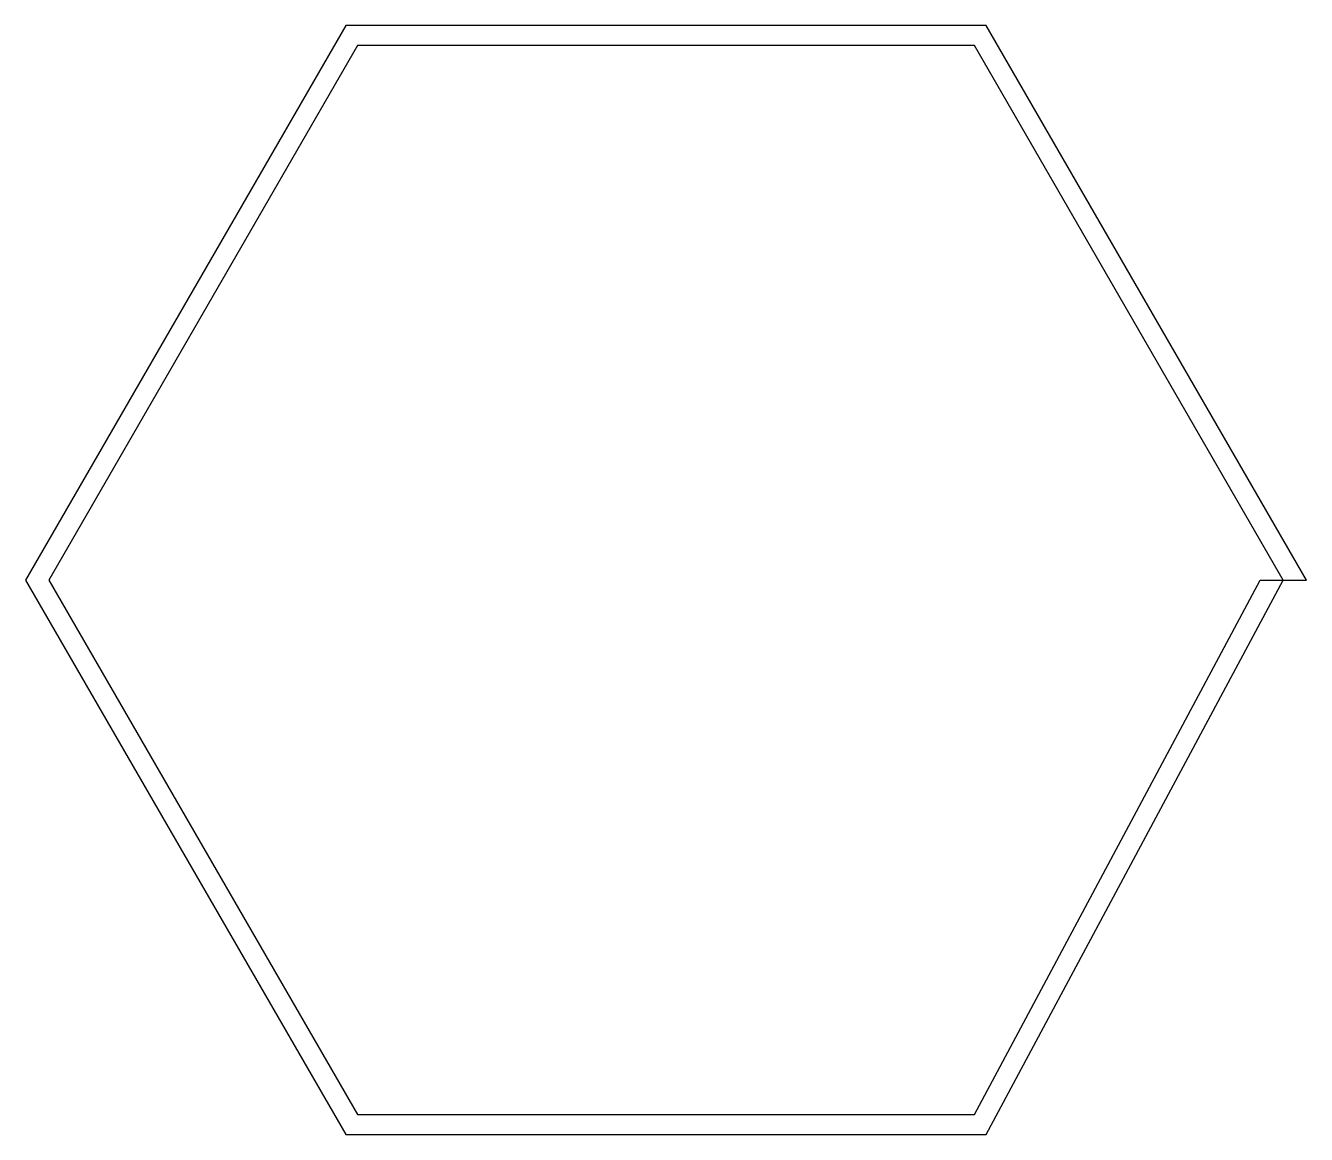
# Model space of a CAD drawing. Header units: millimetres. Extents: x -19.2 to 19.2, y -16.7 to 16.7.
import ezdxf

# ---------------------------------------------------------------- set-up
doc = ezdxf.new("R2010")
doc.units = ezdxf.units.MM

msp = doc.modelspace()

# ---------------------------------------------------------------- linework, layer by layer
for points in [[(19.237, 0), (9.619, 16.66), (-9.619, 16.66), (-19.237, 0), (-9.619, -16.66), (9.619, -16.66), (18.544, 0)], [(18.544, 0), (9.272, 16.06), (-9.272, 16.06), (-18.544, 0), (-9.272, -16.06), (9.272, -16.06), (17.851, 0)]]:
    msp.add_lwpolyline(points, close=True)

doc.saveas('drawing.dxf')
